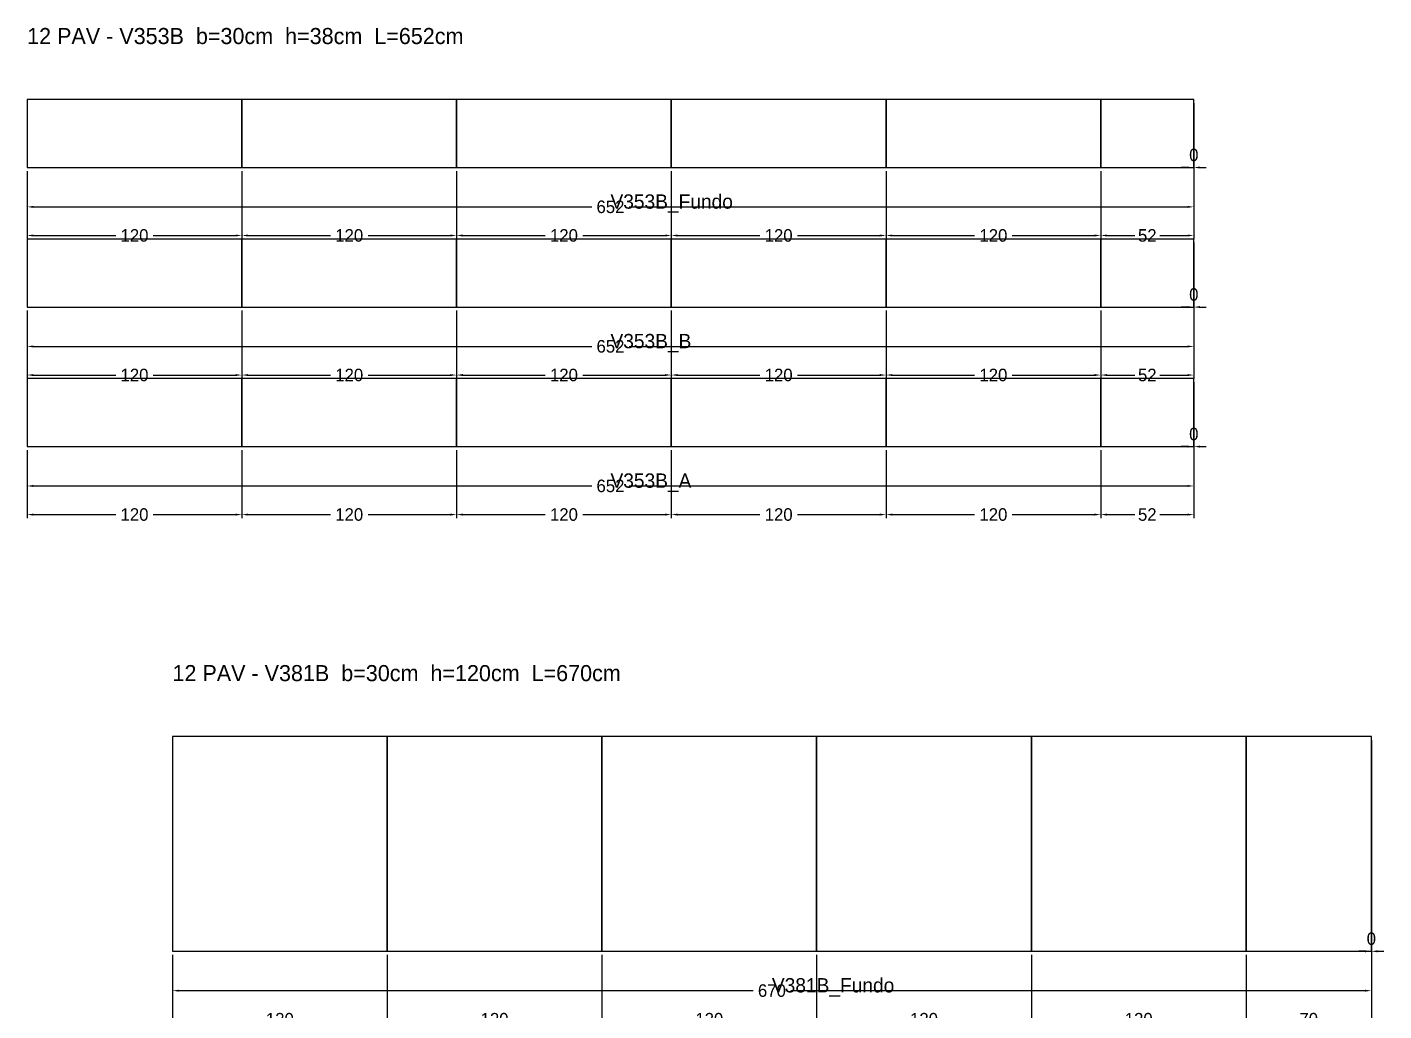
# Model space of a CAD drawing. Header units: metres. Extents: x 180 to 6304, y -11808 to -336.
# Drawn here: x 3149 to 3908, y -4364 to -3814 of the extents above; entities that cross this region are included whole.
import ezdxf

# ---------------------------------------------------------------- set-up
doc = ezdxf.new("R2010")
doc.units = ezdxf.units.M
doc.layers.add('COTA', color=3, linetype='Continuous')
doc.dimstyles.new('COTA_VIG', dxfattribs={"dimtxt": 7, "dimasz": 3.5, "dimexe": 2, "dimexo": 2, "dimgap": 1.5, "dimtad": 1, "dimdec": 1, "dimcen": 2.5, "dimclrd": 3, "dimclre": 3, "dimclrt": 3, "dimazin": 3, "dimtfac": 1, "dimtmove": 0, "dimatfit": 3})

# ---------------------------------------------------------------- blocks, each defined once
blk = doc.blocks.new('_CLOSEDFILLED')
at = {"color": 0, "linetype": 'BYBLOCK'}
blk.add_solid([(-1, 0.16), (0, 0), (-1, -0.16)], dxfattribs=at)
blk = doc.blocks.new('*D1051')
at = {"color": 3}
for p, q in [((3149.3, -4050.5), (3149.3, -4072.5)), ((3801.3, -4050.5), (3801.3, -4072.5)), ((3152.8, -4070.5), (3464.8, -4070.5)), ((3485.8, -4070.5), (3797.8, -4070.5))]:
    blk.add_line(p, q, dxfattribs=at)
at = {"layer": 'Defpoints'}
for p in [(3149.3, -4048.5), (3801.3, -4048.5), (3149.3, -4070.5)]:
    blk.add_point(p, dxfattribs=at)
at = {"layer": 'COTA', "color": 3, "xscale": 3.5, "yscale": 3.5, "rotation": 180}
blk.add_blockref('_CLOSEDFILLED', (3149.3, -4070.5), dxfattribs=at)
at = {"layer": 'COTA', "color": 3, "xscale": 3.5, "yscale": 3.5}
blk.add_blockref('_CLOSEDFILLED', (3801.3, -4070.5), dxfattribs=at)
at = {"layer": 'COTA', "color": 3, "insert": (3475.3, -4070.5), "char_height": 7, "attachment_point": 5}
blk.add_mtext('652', dxfattribs=at)
blk = doc.blocks.new('*D1052')
at = {"color": 3}
for p, q in [((3149.3, -4050.5), (3149.3, -4088.5)), ((3269.3, -4050.5), (3269.3, -4088.5)), ((3152.8, -4086.5), (3198.8, -4086.5)), ((3219.8, -4086.5), (3265.8, -4086.5))]:
    blk.add_line(p, q, dxfattribs=at)
at = {"layer": 'Defpoints'}
for p in [(3149.3, -4048.5), (3269.3, -4048.5), (3149.3, -4086.5)]:
    blk.add_point(p, dxfattribs=at)
at = {"layer": 'COTA', "color": 3, "xscale": 3.5, "yscale": 3.5, "rotation": 180}
blk.add_blockref('_CLOSEDFILLED', (3149.3, -4086.5), dxfattribs=at)
at = {"layer": 'COTA', "color": 3, "xscale": 3.5, "yscale": 3.5}
blk.add_blockref('_CLOSEDFILLED', (3269.3, -4086.5), dxfattribs=at)
at = {"layer": 'COTA', "color": 3, "insert": (3209.3, -4086.5), "char_height": 7, "attachment_point": 5}
blk.add_mtext('120', dxfattribs=at)
blk = doc.blocks.new('*D1053')
at = {"color": 3}
for p, q in [((3269.3, -4050.5), (3269.3, -4088.5)), ((3389.3, -4050.5), (3389.3, -4088.5)), ((3272.8, -4086.5), (3318.8, -4086.5)), ((3339.8, -4086.5), (3385.8, -4086.5))]:
    blk.add_line(p, q, dxfattribs=at)
at = {"layer": 'Defpoints'}
for p in [(3269.3, -4048.5), (3389.3, -4048.5), (3269.3, -4086.5)]:
    blk.add_point(p, dxfattribs=at)
at = {"layer": 'COTA', "color": 3, "xscale": 3.5, "yscale": 3.5, "rotation": 180}
blk.add_blockref('_CLOSEDFILLED', (3269.3, -4086.5), dxfattribs=at)
at = {"layer": 'COTA', "color": 3, "xscale": 3.5, "yscale": 3.5}
blk.add_blockref('_CLOSEDFILLED', (3389.3, -4086.5), dxfattribs=at)
at = {"layer": 'COTA', "color": 3, "insert": (3329.3, -4086.5), "char_height": 7, "attachment_point": 5}
blk.add_mtext('120', dxfattribs=at)
blk = doc.blocks.new('*D1054')
at = {"color": 3}
for p, q in [((3389.3, -4050.5), (3389.3, -4088.5)), ((3509.3, -4050.5), (3509.3, -4088.5)), ((3392.8, -4086.5), (3438.8, -4086.5)), ((3459.8, -4086.5), (3505.8, -4086.5))]:
    blk.add_line(p, q, dxfattribs=at)
at = {"layer": 'Defpoints'}
for p in [(3389.3, -4048.5), (3509.3, -4048.5), (3389.3, -4086.5)]:
    blk.add_point(p, dxfattribs=at)
at = {"layer": 'COTA', "color": 3, "xscale": 3.5, "yscale": 3.5, "rotation": 180}
blk.add_blockref('_CLOSEDFILLED', (3389.3, -4086.5), dxfattribs=at)
at = {"layer": 'COTA', "color": 3, "xscale": 3.5, "yscale": 3.5}
blk.add_blockref('_CLOSEDFILLED', (3509.3, -4086.5), dxfattribs=at)
at = {"layer": 'COTA', "color": 3, "insert": (3449.3, -4086.5), "char_height": 7, "attachment_point": 5}
blk.add_mtext('120', dxfattribs=at)
blk = doc.blocks.new('*D1055')
at = {"color": 3}
for p, q in [((3509.3, -4050.5), (3509.3, -4088.5)), ((3629.3, -4050.5), (3629.3, -4088.5)), ((3512.8, -4086.5), (3558.8, -4086.5)), ((3579.8, -4086.5), (3625.8, -4086.5))]:
    blk.add_line(p, q, dxfattribs=at)
at = {"layer": 'Defpoints'}
for p in [(3509.3, -4048.5), (3629.3, -4048.5), (3509.3, -4086.5)]:
    blk.add_point(p, dxfattribs=at)
at = {"layer": 'COTA', "color": 3, "xscale": 3.5, "yscale": 3.5, "rotation": 180}
blk.add_blockref('_CLOSEDFILLED', (3509.3, -4086.5), dxfattribs=at)
at = {"layer": 'COTA', "color": 3, "xscale": 3.5, "yscale": 3.5}
blk.add_blockref('_CLOSEDFILLED', (3629.3, -4086.5), dxfattribs=at)
at = {"layer": 'COTA', "color": 3, "insert": (3569.3, -4086.5), "char_height": 7, "attachment_point": 5}
blk.add_mtext('120', dxfattribs=at)
blk = doc.blocks.new('*D1056')
at = {"color": 3}
for p, q in [((3629.3, -4050.5), (3629.3, -4088.5)), ((3749.3, -4050.5), (3749.3, -4088.5)), ((3632.8, -4086.5), (3678.8, -4086.5)), ((3699.8, -4086.5), (3745.8, -4086.5))]:
    blk.add_line(p, q, dxfattribs=at)
at = {"layer": 'Defpoints'}
for p in [(3629.3, -4048.5), (3749.3, -4048.5), (3629.3, -4086.5)]:
    blk.add_point(p, dxfattribs=at)
at = {"layer": 'COTA', "color": 3, "xscale": 3.5, "yscale": 3.5, "rotation": 180}
blk.add_blockref('_CLOSEDFILLED', (3629.3, -4086.5), dxfattribs=at)
at = {"layer": 'COTA', "color": 3, "xscale": 3.5, "yscale": 3.5}
blk.add_blockref('_CLOSEDFILLED', (3749.3, -4086.5), dxfattribs=at)
at = {"layer": 'COTA', "color": 3, "insert": (3689.3, -4086.5), "char_height": 7, "attachment_point": 5}
blk.add_mtext('120', dxfattribs=at)
blk = doc.blocks.new('*D1057')
at = {"color": 3}
for p, q in [((3749.3, -4050.5), (3749.3, -4088.5)), ((3801.3, -4050.5), (3801.3, -4088.5)), ((3752.8, -4086.5), (3768.3, -4086.5)), ((3782.3, -4086.5), (3797.8, -4086.5))]:
    blk.add_line(p, q, dxfattribs=at)
at = {"layer": 'Defpoints'}
for p in [(3749.3, -4048.5), (3801.3, -4048.5), (3749.3, -4086.5)]:
    blk.add_point(p, dxfattribs=at)
at = {"layer": 'COTA', "color": 3, "xscale": 3.5, "yscale": 3.5, "rotation": 180}
blk.add_blockref('_CLOSEDFILLED', (3749.3, -4086.5), dxfattribs=at)
at = {"layer": 'COTA', "color": 3, "xscale": 3.5, "yscale": 3.5}
blk.add_blockref('_CLOSEDFILLED', (3801.3, -4086.5), dxfattribs=at)
at = {"layer": 'COTA', "color": 3, "insert": (3775.3, -4086.5), "char_height": 7, "attachment_point": 5}
blk.add_mtext('52', dxfattribs=at)
blk = doc.blocks.new('*D1059')
at = {"color": 3}
for p, q in [((3149.3, -3972.5), (3149.3, -3994.5)), ((3801.3, -3972.5), (3801.3, -3994.5)), ((3152.8, -3992.5), (3464.8, -3992.5)), ((3485.8, -3992.5), (3797.8, -3992.5))]:
    blk.add_line(p, q, dxfattribs=at)
at = {"layer": 'Defpoints'}
for p in [(3149.3, -3970.5), (3801.3, -3970.5), (3149.3, -3992.5)]:
    blk.add_point(p, dxfattribs=at)
at = {"layer": 'COTA', "color": 3, "xscale": 3.5, "yscale": 3.5, "rotation": 180}
blk.add_blockref('_CLOSEDFILLED', (3149.3, -3992.5), dxfattribs=at)
at = {"layer": 'COTA', "color": 3, "xscale": 3.5, "yscale": 3.5}
blk.add_blockref('_CLOSEDFILLED', (3801.3, -3992.5), dxfattribs=at)
at = {"layer": 'COTA', "color": 3, "insert": (3475.3, -3992.5), "char_height": 7, "attachment_point": 5}
blk.add_mtext('652', dxfattribs=at)
blk = doc.blocks.new('*D1060')
at = {"color": 3}
for p, q in [((3149.3, -3972.5), (3149.3, -4010.5)), ((3269.3, -3972.5), (3269.3, -4010.5)), ((3152.8, -4008.5), (3198.8, -4008.5)), ((3219.8, -4008.5), (3265.8, -4008.5))]:
    blk.add_line(p, q, dxfattribs=at)
at = {"layer": 'Defpoints'}
for p in [(3149.3, -3970.5), (3269.3, -3970.5), (3149.3, -4008.5)]:
    blk.add_point(p, dxfattribs=at)
at = {"layer": 'COTA', "color": 3, "xscale": 3.5, "yscale": 3.5, "rotation": 180}
blk.add_blockref('_CLOSEDFILLED', (3149.3, -4008.5), dxfattribs=at)
at = {"layer": 'COTA', "color": 3, "xscale": 3.5, "yscale": 3.5}
blk.add_blockref('_CLOSEDFILLED', (3269.3, -4008.5), dxfattribs=at)
at = {"layer": 'COTA', "color": 3, "insert": (3209.3, -4008.5), "char_height": 7, "attachment_point": 5}
blk.add_mtext('120', dxfattribs=at)
blk = doc.blocks.new('*D1061')
at = {"color": 3}
for p, q in [((3269.3, -3972.5), (3269.3, -4010.5)), ((3389.3, -3972.5), (3389.3, -4010.5)), ((3272.8, -4008.5), (3318.8, -4008.5)), ((3339.8, -4008.5), (3385.8, -4008.5))]:
    blk.add_line(p, q, dxfattribs=at)
at = {"layer": 'Defpoints'}
for p in [(3269.3, -3970.5), (3389.3, -3970.5), (3269.3, -4008.5)]:
    blk.add_point(p, dxfattribs=at)
at = {"layer": 'COTA', "color": 3, "xscale": 3.5, "yscale": 3.5, "rotation": 180}
blk.add_blockref('_CLOSEDFILLED', (3269.3, -4008.5), dxfattribs=at)
at = {"layer": 'COTA', "color": 3, "xscale": 3.5, "yscale": 3.5}
blk.add_blockref('_CLOSEDFILLED', (3389.3, -4008.5), dxfattribs=at)
at = {"layer": 'COTA', "color": 3, "insert": (3329.3, -4008.5), "char_height": 7, "attachment_point": 5}
blk.add_mtext('120', dxfattribs=at)
blk = doc.blocks.new('*D1062')
at = {"color": 3}
for p, q in [((3389.3, -3972.5), (3389.3, -4010.5)), ((3509.3, -3972.5), (3509.3, -4010.5)), ((3392.8, -4008.5), (3438.8, -4008.5)), ((3459.8, -4008.5), (3505.8, -4008.5))]:
    blk.add_line(p, q, dxfattribs=at)
at = {"layer": 'Defpoints'}
for p in [(3389.3, -3970.5), (3509.3, -3970.5), (3389.3, -4008.5)]:
    blk.add_point(p, dxfattribs=at)
at = {"layer": 'COTA', "color": 3, "xscale": 3.5, "yscale": 3.5, "rotation": 180}
blk.add_blockref('_CLOSEDFILLED', (3389.3, -4008.5), dxfattribs=at)
at = {"layer": 'COTA', "color": 3, "xscale": 3.5, "yscale": 3.5}
blk.add_blockref('_CLOSEDFILLED', (3509.3, -4008.5), dxfattribs=at)
at = {"layer": 'COTA', "color": 3, "insert": (3449.3, -4008.5), "char_height": 7, "attachment_point": 5}
blk.add_mtext('120', dxfattribs=at)
blk = doc.blocks.new('*D1063')
at = {"color": 3}
for p, q in [((3509.3, -3972.5), (3509.3, -4010.5)), ((3629.3, -3972.5), (3629.3, -4010.5)), ((3512.8, -4008.5), (3558.8, -4008.5)), ((3579.8, -4008.5), (3625.8, -4008.5))]:
    blk.add_line(p, q, dxfattribs=at)
at = {"layer": 'Defpoints'}
for p in [(3509.3, -3970.5), (3629.3, -3970.5), (3509.3, -4008.5)]:
    blk.add_point(p, dxfattribs=at)
at = {"layer": 'COTA', "color": 3, "xscale": 3.5, "yscale": 3.5, "rotation": 180}
blk.add_blockref('_CLOSEDFILLED', (3509.3, -4008.5), dxfattribs=at)
at = {"layer": 'COTA', "color": 3, "xscale": 3.5, "yscale": 3.5}
blk.add_blockref('_CLOSEDFILLED', (3629.3, -4008.5), dxfattribs=at)
at = {"layer": 'COTA', "color": 3, "insert": (3569.3, -4008.5), "char_height": 7, "attachment_point": 5}
blk.add_mtext('120', dxfattribs=at)
blk = doc.blocks.new('*D1064')
at = {"color": 3}
for p, q in [((3629.3, -3972.5), (3629.3, -4010.5)), ((3749.3, -3972.5), (3749.3, -4010.5)), ((3632.8, -4008.5), (3678.8, -4008.5)), ((3699.8, -4008.5), (3745.8, -4008.5))]:
    blk.add_line(p, q, dxfattribs=at)
at = {"layer": 'Defpoints'}
for p in [(3629.3, -3970.5), (3749.3, -3970.5), (3629.3, -4008.5)]:
    blk.add_point(p, dxfattribs=at)
at = {"layer": 'COTA', "color": 3, "xscale": 3.5, "yscale": 3.5, "rotation": 180}
blk.add_blockref('_CLOSEDFILLED', (3629.3, -4008.5), dxfattribs=at)
at = {"layer": 'COTA', "color": 3, "xscale": 3.5, "yscale": 3.5}
blk.add_blockref('_CLOSEDFILLED', (3749.3, -4008.5), dxfattribs=at)
at = {"layer": 'COTA', "color": 3, "insert": (3689.3, -4008.5), "char_height": 7, "attachment_point": 5}
blk.add_mtext('120', dxfattribs=at)
blk = doc.blocks.new('*D1065')
at = {"color": 3}
for p, q in [((3749.3, -3972.5), (3749.3, -4010.5)), ((3801.3, -3972.5), (3801.3, -4010.5)), ((3752.8, -4008.5), (3768.3, -4008.5)), ((3782.3, -4008.5), (3797.8, -4008.5))]:
    blk.add_line(p, q, dxfattribs=at)
at = {"layer": 'Defpoints'}
for p in [(3749.3, -3970.5), (3801.3, -3970.5), (3749.3, -4008.5)]:
    blk.add_point(p, dxfattribs=at)
at = {"layer": 'COTA', "color": 3, "xscale": 3.5, "yscale": 3.5, "rotation": 180}
blk.add_blockref('_CLOSEDFILLED', (3749.3, -4008.5), dxfattribs=at)
at = {"layer": 'COTA', "color": 3, "xscale": 3.5, "yscale": 3.5}
blk.add_blockref('_CLOSEDFILLED', (3801.3, -4008.5), dxfattribs=at)
at = {"layer": 'COTA', "color": 3, "insert": (3775.3, -4008.5), "char_height": 7, "attachment_point": 5}
blk.add_mtext('52', dxfattribs=at)
blk = doc.blocks.new('*D1067')
at = {"color": 3}
for p, q in [((3149.3, -3894.5), (3149.3, -3916.5)), ((3801.3, -3894.5), (3801.3, -3916.5)), ((3152.8, -3914.5), (3464.8, -3914.5)), ((3485.8, -3914.5), (3797.8, -3914.5))]:
    blk.add_line(p, q, dxfattribs=at)
at = {"layer": 'Defpoints'}
for p in [(3149.3, -3892.5), (3801.3, -3892.5), (3149.3, -3914.5)]:
    blk.add_point(p, dxfattribs=at)
at = {"layer": 'COTA', "color": 3, "xscale": 3.5, "yscale": 3.5, "rotation": 180}
blk.add_blockref('_CLOSEDFILLED', (3149.3, -3914.5), dxfattribs=at)
at = {"layer": 'COTA', "color": 3, "xscale": 3.5, "yscale": 3.5}
blk.add_blockref('_CLOSEDFILLED', (3801.3, -3914.5), dxfattribs=at)
at = {"layer": 'COTA', "color": 3, "insert": (3475.3, -3914.5), "char_height": 7, "attachment_point": 5}
blk.add_mtext('652', dxfattribs=at)
blk = doc.blocks.new('*D1068')
at = {"color": 3}
for p, q in [((3149.3, -3894.5), (3149.3, -3932.5)), ((3269.3, -3894.5), (3269.3, -3932.5)), ((3152.8, -3930.5), (3198.8, -3930.5)), ((3219.8, -3930.5), (3265.8, -3930.5))]:
    blk.add_line(p, q, dxfattribs=at)
at = {"layer": 'Defpoints'}
for p in [(3149.3, -3892.5), (3269.3, -3892.5), (3149.3, -3930.5)]:
    blk.add_point(p, dxfattribs=at)
at = {"layer": 'COTA', "color": 3, "xscale": 3.5, "yscale": 3.5, "rotation": 180}
blk.add_blockref('_CLOSEDFILLED', (3149.3, -3930.5), dxfattribs=at)
at = {"layer": 'COTA', "color": 3, "xscale": 3.5, "yscale": 3.5}
blk.add_blockref('_CLOSEDFILLED', (3269.3, -3930.5), dxfattribs=at)
at = {"layer": 'COTA', "color": 3, "insert": (3209.3, -3930.5), "char_height": 7, "attachment_point": 5}
blk.add_mtext('120', dxfattribs=at)
blk = doc.blocks.new('*D1069')
at = {"color": 3}
for p, q in [((3269.3, -3894.5), (3269.3, -3932.5)), ((3389.3, -3894.5), (3389.3, -3932.5)), ((3272.8, -3930.5), (3318.8, -3930.5)), ((3339.8, -3930.5), (3385.8, -3930.5))]:
    blk.add_line(p, q, dxfattribs=at)
at = {"layer": 'Defpoints'}
for p in [(3269.3, -3892.5), (3389.3, -3892.5), (3269.3, -3930.5)]:
    blk.add_point(p, dxfattribs=at)
at = {"layer": 'COTA', "color": 3, "xscale": 3.5, "yscale": 3.5, "rotation": 180}
blk.add_blockref('_CLOSEDFILLED', (3269.3, -3930.5), dxfattribs=at)
at = {"layer": 'COTA', "color": 3, "xscale": 3.5, "yscale": 3.5}
blk.add_blockref('_CLOSEDFILLED', (3389.3, -3930.5), dxfattribs=at)
at = {"layer": 'COTA', "color": 3, "insert": (3329.3, -3930.5), "char_height": 7, "attachment_point": 5}
blk.add_mtext('120', dxfattribs=at)
blk = doc.blocks.new('*D1070')
at = {"color": 3}
for p, q in [((3389.3, -3894.5), (3389.3, -3932.5)), ((3509.3, -3894.5), (3509.3, -3932.5)), ((3392.8, -3930.5), (3438.8, -3930.5)), ((3459.8, -3930.5), (3505.8, -3930.5))]:
    blk.add_line(p, q, dxfattribs=at)
at = {"layer": 'Defpoints'}
for p in [(3389.3, -3892.5), (3509.3, -3892.5), (3389.3, -3930.5)]:
    blk.add_point(p, dxfattribs=at)
at = {"layer": 'COTA', "color": 3, "xscale": 3.5, "yscale": 3.5, "rotation": 180}
blk.add_blockref('_CLOSEDFILLED', (3389.3, -3930.5), dxfattribs=at)
at = {"layer": 'COTA', "color": 3, "xscale": 3.5, "yscale": 3.5}
blk.add_blockref('_CLOSEDFILLED', (3509.3, -3930.5), dxfattribs=at)
at = {"layer": 'COTA', "color": 3, "insert": (3449.3, -3930.5), "char_height": 7, "attachment_point": 5}
blk.add_mtext('120', dxfattribs=at)
blk = doc.blocks.new('*D1071')
at = {"color": 3}
for p, q in [((3509.3, -3894.5), (3509.3, -3932.5)), ((3629.3, -3894.5), (3629.3, -3932.5)), ((3512.8, -3930.5), (3558.8, -3930.5)), ((3579.8, -3930.5), (3625.8, -3930.5))]:
    blk.add_line(p, q, dxfattribs=at)
at = {"layer": 'Defpoints'}
for p in [(3509.3, -3892.5), (3629.3, -3892.5), (3509.3, -3930.5)]:
    blk.add_point(p, dxfattribs=at)
at = {"layer": 'COTA', "color": 3, "xscale": 3.5, "yscale": 3.5, "rotation": 180}
blk.add_blockref('_CLOSEDFILLED', (3509.3, -3930.5), dxfattribs=at)
at = {"layer": 'COTA', "color": 3, "xscale": 3.5, "yscale": 3.5}
blk.add_blockref('_CLOSEDFILLED', (3629.3, -3930.5), dxfattribs=at)
at = {"layer": 'COTA', "color": 3, "insert": (3569.3, -3930.5), "char_height": 7, "attachment_point": 5}
blk.add_mtext('120', dxfattribs=at)
blk = doc.blocks.new('*D1072')
at = {"color": 3}
for p, q in [((3629.3, -3894.5), (3629.3, -3932.5)), ((3749.3, -3894.5), (3749.3, -3932.5)), ((3632.8, -3930.5), (3678.8, -3930.5)), ((3699.8, -3930.5), (3745.8, -3930.5))]:
    blk.add_line(p, q, dxfattribs=at)
at = {"layer": 'Defpoints'}
for p in [(3629.3, -3892.5), (3749.3, -3892.5), (3629.3, -3930.5)]:
    blk.add_point(p, dxfattribs=at)
at = {"layer": 'COTA', "color": 3, "xscale": 3.5, "yscale": 3.5, "rotation": 180}
blk.add_blockref('_CLOSEDFILLED', (3629.3, -3930.5), dxfattribs=at)
at = {"layer": 'COTA', "color": 3, "xscale": 3.5, "yscale": 3.5}
blk.add_blockref('_CLOSEDFILLED', (3749.3, -3930.5), dxfattribs=at)
at = {"layer": 'COTA', "color": 3, "insert": (3689.3, -3930.5), "char_height": 7, "attachment_point": 5}
blk.add_mtext('120', dxfattribs=at)
blk = doc.blocks.new('*D1073')
at = {"color": 3}
for p, q in [((3749.3, -3894.5), (3749.3, -3932.5)), ((3801.3, -3894.5), (3801.3, -3932.5)), ((3752.8, -3930.5), (3768.3, -3930.5)), ((3782.3, -3930.5), (3797.8, -3930.5))]:
    blk.add_line(p, q, dxfattribs=at)
at = {"layer": 'Defpoints'}
for p in [(3749.3, -3892.5), (3801.3, -3892.5), (3749.3, -3930.5)]:
    blk.add_point(p, dxfattribs=at)
at = {"layer": 'COTA', "color": 3, "xscale": 3.5, "yscale": 3.5, "rotation": 180}
blk.add_blockref('_CLOSEDFILLED', (3749.3, -3930.5), dxfattribs=at)
at = {"layer": 'COTA', "color": 3, "xscale": 3.5, "yscale": 3.5}
blk.add_blockref('_CLOSEDFILLED', (3801.3, -3930.5), dxfattribs=at)
at = {"layer": 'COTA', "color": 3, "insert": (3775.3, -3930.5), "char_height": 7, "attachment_point": 5}
blk.add_mtext('52', dxfattribs=at)
blk = doc.blocks.new('*D1304')
at = {"color": 3}
for p, q in [((3230.52, -4332.61), (3230.52, -4354.61)), ((3900.52, -4332.61), (3900.52, -4354.61)), ((3234.02, -4352.61), (3555.02, -4352.61)), ((3576.02, -4352.61), (3897.02, -4352.61))]:
    blk.add_line(p, q, dxfattribs=at)
at = {"layer": 'Defpoints'}
for p in [(3230.52, -4330.61), (3900.52, -4330.61), (3230.52, -4352.61)]:
    blk.add_point(p, dxfattribs=at)
at = {"layer": 'COTA', "color": 3, "xscale": 3.5, "yscale": 3.5, "rotation": 180}
blk.add_blockref('_CLOSEDFILLED', (3230.52, -4352.61), dxfattribs=at)
at = {"layer": 'COTA', "color": 3, "xscale": 3.5, "yscale": 3.5}
blk.add_blockref('_CLOSEDFILLED', (3900.52, -4352.61), dxfattribs=at)
at = {"layer": 'COTA', "color": 3, "insert": (3565.52, -4352.61), "char_height": 7, "attachment_point": 5}
blk.add_mtext('670', dxfattribs=at)
blk = doc.blocks.new('*D1305')
at = {"color": 3}
for p, q in [((3230.52, -4332.61), (3230.52, -4370.61)), ((3350.52, -4332.61), (3350.52, -4370.61)), ((3234.02, -4368.61), (3280.02, -4368.61)), ((3301.02, -4368.61), (3347.02, -4368.61))]:
    blk.add_line(p, q, dxfattribs=at)
at = {"layer": 'Defpoints'}
for p in [(3230.52, -4330.61), (3350.52, -4330.61), (3230.52, -4368.61)]:
    blk.add_point(p, dxfattribs=at)
at = {"layer": 'COTA', "color": 3, "xscale": 3.5, "yscale": 3.5, "rotation": 180}
blk.add_blockref('_CLOSEDFILLED', (3230.52, -4368.61), dxfattribs=at)
at = {"layer": 'COTA', "color": 3, "xscale": 3.5, "yscale": 3.5}
blk.add_blockref('_CLOSEDFILLED', (3350.52, -4368.61), dxfattribs=at)
at = {"layer": 'COTA', "color": 3, "insert": (3290.52, -4368.61), "char_height": 7, "attachment_point": 5}
blk.add_mtext('120', dxfattribs=at)
blk = doc.blocks.new('*D1306')
at = {"color": 3}
for p, q in [((3350.52, -4332.61), (3350.52, -4370.61)), ((3470.52, -4332.61), (3470.52, -4370.61)), ((3354.02, -4368.61), (3400.02, -4368.61)), ((3421.02, -4368.61), (3467.02, -4368.61))]:
    blk.add_line(p, q, dxfattribs=at)
at = {"layer": 'Defpoints'}
for p in [(3350.52, -4330.61), (3470.52, -4330.61), (3350.52, -4368.61)]:
    blk.add_point(p, dxfattribs=at)
at = {"layer": 'COTA', "color": 3, "xscale": 3.5, "yscale": 3.5, "rotation": 180}
blk.add_blockref('_CLOSEDFILLED', (3350.52, -4368.61), dxfattribs=at)
at = {"layer": 'COTA', "color": 3, "xscale": 3.5, "yscale": 3.5}
blk.add_blockref('_CLOSEDFILLED', (3470.52, -4368.61), dxfattribs=at)
at = {"layer": 'COTA', "color": 3, "insert": (3410.52, -4368.61), "char_height": 7, "attachment_point": 5}
blk.add_mtext('120', dxfattribs=at)
blk = doc.blocks.new('*D1307')
at = {"color": 3}
for p, q in [((3470.52, -4332.61), (3470.52, -4370.61)), ((3590.52, -4332.61), (3590.52, -4370.61)), ((3474.02, -4368.61), (3520.02, -4368.61)), ((3541.02, -4368.61), (3587.02, -4368.61))]:
    blk.add_line(p, q, dxfattribs=at)
at = {"layer": 'Defpoints'}
for p in [(3470.52, -4330.61), (3590.52, -4330.61), (3470.52, -4368.61)]:
    blk.add_point(p, dxfattribs=at)
at = {"layer": 'COTA', "color": 3, "xscale": 3.5, "yscale": 3.5, "rotation": 180}
blk.add_blockref('_CLOSEDFILLED', (3470.52, -4368.61), dxfattribs=at)
at = {"layer": 'COTA', "color": 3, "xscale": 3.5, "yscale": 3.5}
blk.add_blockref('_CLOSEDFILLED', (3590.52, -4368.61), dxfattribs=at)
at = {"layer": 'COTA', "color": 3, "insert": (3530.52, -4368.61), "char_height": 7, "attachment_point": 5}
blk.add_mtext('120', dxfattribs=at)
blk = doc.blocks.new('*D1308')
at = {"color": 3}
for p, q in [((3590.52, -4332.61), (3590.52, -4370.61)), ((3710.52, -4332.61), (3710.52, -4370.61)), ((3594.02, -4368.61), (3640.02, -4368.61)), ((3661.02, -4368.61), (3707.02, -4368.61))]:
    blk.add_line(p, q, dxfattribs=at)
at = {"layer": 'Defpoints'}
for p in [(3590.52, -4330.61), (3710.52, -4330.61), (3590.52, -4368.61)]:
    blk.add_point(p, dxfattribs=at)
at = {"layer": 'COTA', "color": 3, "xscale": 3.5, "yscale": 3.5, "rotation": 180}
blk.add_blockref('_CLOSEDFILLED', (3590.52, -4368.61), dxfattribs=at)
at = {"layer": 'COTA', "color": 3, "xscale": 3.5, "yscale": 3.5}
blk.add_blockref('_CLOSEDFILLED', (3710.52, -4368.61), dxfattribs=at)
at = {"layer": 'COTA', "color": 3, "insert": (3650.52, -4368.61), "char_height": 7, "attachment_point": 5}
blk.add_mtext('120', dxfattribs=at)
blk = doc.blocks.new('*D1309')
at = {"color": 3}
for p, q in [((3710.52, -4332.61), (3710.52, -4370.61)), ((3830.52, -4332.61), (3830.52, -4370.61)), ((3714.02, -4368.61), (3760.02, -4368.61)), ((3781.02, -4368.61), (3827.02, -4368.61))]:
    blk.add_line(p, q, dxfattribs=at)
at = {"layer": 'Defpoints'}
for p in [(3710.52, -4330.61), (3830.52, -4330.61), (3710.52, -4368.61)]:
    blk.add_point(p, dxfattribs=at)
at = {"layer": 'COTA', "color": 3, "xscale": 3.5, "yscale": 3.5, "rotation": 180}
blk.add_blockref('_CLOSEDFILLED', (3710.52, -4368.61), dxfattribs=at)
at = {"layer": 'COTA', "color": 3, "xscale": 3.5, "yscale": 3.5}
blk.add_blockref('_CLOSEDFILLED', (3830.52, -4368.61), dxfattribs=at)
at = {"layer": 'COTA', "color": 3, "insert": (3770.52, -4368.61), "char_height": 7, "attachment_point": 5}
blk.add_mtext('120', dxfattribs=at)
blk = doc.blocks.new('*D1310')
at = {"color": 3}
for p, q in [((3830.52, -4332.61), (3830.52, -4370.61)), ((3900.52, -4332.61), (3900.52, -4370.61)), ((3834.02, -4368.61), (3858.52, -4368.61)), ((3872.52, -4368.61), (3897.02, -4368.61))]:
    blk.add_line(p, q, dxfattribs=at)
at = {"layer": 'Defpoints'}
for p in [(3830.52, -4330.61), (3900.52, -4330.61), (3830.52, -4368.61)]:
    blk.add_point(p, dxfattribs=at)
at = {"layer": 'COTA', "color": 3, "xscale": 3.5, "yscale": 3.5, "rotation": 180}
blk.add_blockref('_CLOSEDFILLED', (3830.52, -4368.61), dxfattribs=at)
at = {"layer": 'COTA', "color": 3, "xscale": 3.5, "yscale": 3.5}
blk.add_blockref('_CLOSEDFILLED', (3900.52, -4368.61), dxfattribs=at)
at = {"layer": 'COTA', "color": 3, "insert": (3865.52, -4368.61), "char_height": 7, "attachment_point": 5}
blk.add_mtext('70', dxfattribs=at)

msp = doc.modelspace()

# ---------------------------------------------------------------- linework, layer by layer
at = {"layer": 'Paineis'}
for points in [[(3149.3, -3892.5), (3269.3, -3892.5), (3269.3, -3854.5), (3149.3, -3854.5)], [(3269.3, -3892.5), (3389.3, -3892.5), (3389.3, -3854.5), (3269.3, -3854.5)], [(3389.3, -3892.5), (3509.3, -3892.5), (3509.3, -3854.5), (3389.3, -3854.5)], [(3509.3, -3892.5), (3629.3, -3892.5), (3629.3, -3854.5), (3509.3, -3854.5)], [(3629.3, -3892.5), (3749.3, -3892.5), (3749.3, -3854.5), (3629.3, -3854.5)], [(3749.3, -3892.5), (3801.3, -3892.5), (3801.3, -3854.5), (3749.3, -3854.5)], [(3149.3, -3970.5), (3269.3, -3970.5), (3269.3, -3932.5), (3149.3, -3932.5)], [(3269.3, -3970.5), (3389.3, -3970.5), (3389.3, -3932.5), (3269.3, -3932.5)], [(3389.3, -3970.5), (3509.3, -3970.5), (3509.3, -3932.5), (3389.3, -3932.5)], [(3509.3, -3970.5), (3629.3, -3970.5), (3629.3, -3932.5), (3509.3, -3932.5)], [(3629.3, -3970.5), (3749.3, -3970.5), (3749.3, -3932.5), (3629.3, -3932.5)], [(3749.3, -3970.5), (3801.3, -3970.5), (3801.3, -3932.5), (3749.3, -3932.5)], [(3149.3, -4048.5), (3269.3, -4048.5), (3269.3, -4010.5), (3149.3, -4010.5)], [(3269.3, -4048.5), (3389.3, -4048.5), (3389.3, -4010.5), (3269.3, -4010.5)], [(3389.3, -4048.5), (3509.3, -4048.5), (3509.3, -4010.5), (3389.3, -4010.5)], [(3509.3, -4048.5), (3629.3, -4048.5), (3629.3, -4010.5), (3509.3, -4010.5)], [(3629.3, -4048.5), (3749.3, -4048.5), (3749.3, -4010.5), (3629.3, -4010.5)], [(3749.3, -4048.5), (3801.3, -4048.5), (3801.3, -4010.5), (3749.3, -4010.5)], [(3230.52, -4330.61), (3350.52, -4330.61), (3350.52, -4210.61), (3230.52, -4210.61)], [(3350.52, -4330.61), (3470.52, -4330.61), (3470.52, -4210.61), (3350.52, -4210.61)], [(3470.52, -4330.61), (3590.52, -4330.61), (3590.52, -4210.61), (3470.52, -4210.61)], [(3590.52, -4330.61), (3710.52, -4330.61), (3710.52, -4210.61), (3590.52, -4210.61)], [(3710.52, -4330.61), (3830.52, -4330.61), (3830.52, -4210.61), (3710.52, -4210.61)], [(3830.52, -4330.61), (3900.52, -4330.61), (3900.52, -4210.61), (3830.52, -4210.61)]]:
    msp.add_lwpolyline(points, close=True, dxfattribs=at)

# ---------------------------------------------------------------- texts
at = {"layer": 'NOMENCLATURA', "char_height": 9, "attachment_point": 1}
for s, insert in [('12 PAV - V353B  b=30cm  h=38cm  L=652cm', (3149.3, -3814.5)), ('12 PAV - V381B  b=30cm  h=120cm  L=670cm', (3230.52, -4170.61))]:
    msp.add_mtext(s, dxfattribs=dict(at, insert=insert))
at = {"layer": 'Texto Secao', "char_height": 8, "attachment_point": 1}
for s, insert in [('V353B_Fundo', (3475.3, -3907.5)), ('V353B_B', (3475.3, -3985.5)), ('V353B_A', (3475.3, -4063.5)), ('V381B_Fundo', (3565.52, -4345.61))]:
    msp.add_mtext(s, dxfattribs=dict(at, insert=insert))

# ---------------------------------------------------------------- dimensions: what is measured, and where the dimension line sits
at = {"layer": 'COTA'}
for base, p1, p2 in [((3801.3, -3892.5), (3801.3, -3892.5), (3801.3, -3854.5)), ((3801.3, -3970.5), (3801.3, -3970.5), (3801.3, -3932.5)), ((3801.3, -4048.5), (3801.3, -4048.5), (3801.3, -4010.5)), ((3900.52, -4330.61), (3900.52, -4330.61), (3900.52, -4210.61))]:
    msp.add_linear_dim(base=base, p1=p1, p2=p2, dimstyle='COTA_VIG', dxfattribs=at).render()
for base, p1, p2, picture, middle in [((3149.3, -3914.5), (3149.3, -3892.5), (3801.3, -3892.5), '*D1067', (3475.3, -3914.5)), ((3149.3, -3930.5), (3149.3, -3892.5), (3269.3, -3892.5), '*D1068', (3209.3, -3930.5)), ((3269.3, -3930.5), (3269.3, -3892.5), (3389.3, -3892.5), '*D1069', (3329.3, -3930.5)), ((3389.3, -3930.5), (3389.3, -3892.5), (3509.3, -3892.5), '*D1070', (3449.3, -3930.5)), ((3509.3, -3930.5), (3509.3, -3892.5), (3629.3, -3892.5), '*D1071', (3569.3, -3930.5)), ((3629.3, -3930.5), (3629.3, -3892.5), (3749.3, -3892.5), '*D1072', (3689.3, -3930.5)), ((3749.3, -3930.5), (3749.3, -3892.5), (3801.3, -3892.5), '*D1073', (3775.3, -3930.5)), ((3149.3, -3992.5), (3149.3, -3970.5), (3801.3, -3970.5), '*D1059', (3475.3, -3992.5)), ((3149.3, -4008.5), (3149.3, -3970.5), (3269.3, -3970.5), '*D1060', (3209.3, -4008.5)), ((3269.3, -4008.5), (3269.3, -3970.5), (3389.3, -3970.5), '*D1061', (3329.3, -4008.5)), ((3389.3, -4008.5), (3389.3, -3970.5), (3509.3, -3970.5), '*D1062', (3449.3, -4008.5)), ((3509.3, -4008.5), (3509.3, -3970.5), (3629.3, -3970.5), '*D1063', (3569.3, -4008.5)), ((3629.3, -4008.5), (3629.3, -3970.5), (3749.3, -3970.5), '*D1064', (3689.3, -4008.5)), ((3749.3, -4008.5), (3749.3, -3970.5), (3801.3, -3970.5), '*D1065', (3775.3, -4008.5)), ((3149.3, -4070.5), (3149.3, -4048.5), (3801.3, -4048.5), '*D1051', (3475.3, -4070.5)), ((3149.3, -4086.5), (3149.3, -4048.5), (3269.3, -4048.5), '*D1052', (3209.3, -4086.5)), ((3269.3, -4086.5), (3269.3, -4048.5), (3389.3, -4048.5), '*D1053', (3329.3, -4086.5)), ((3389.3, -4086.5), (3389.3, -4048.5), (3509.3, -4048.5), '*D1054', (3449.3, -4086.5)), ((3509.3, -4086.5), (3509.3, -4048.5), (3629.3, -4048.5), '*D1055', (3569.3, -4086.5)), ((3629.3, -4086.5), (3629.3, -4048.5), (3749.3, -4048.5), '*D1056', (3689.3, -4086.5)), ((3749.3, -4086.5), (3749.3, -4048.5), (3801.3, -4048.5), '*D1057', (3775.3, -4086.5)), ((3230.52, -4352.61), (3230.52, -4330.61), (3900.52, -4330.61), '*D1304', (3565.52, -4352.61)), ((3230.52, -4368.61), (3230.52, -4330.61), (3350.52, -4330.61), '*D1305', (3290.52, -4368.61)), ((3350.52, -4368.61), (3350.52, -4330.61), (3470.52, -4330.61), '*D1306', (3410.52, -4368.61)), ((3470.52, -4368.61), (3470.52, -4330.61), (3590.52, -4330.61), '*D1307', (3530.52, -4368.61)), ((3590.52, -4368.61), (3590.52, -4330.61), (3710.52, -4330.61), '*D1308', (3650.52, -4368.61)), ((3710.52, -4368.61), (3710.52, -4330.61), (3830.52, -4330.61), '*D1309', (3770.52, -4368.61)), ((3830.52, -4368.61), (3830.52, -4330.61), (3900.52, -4330.61), '*D1310', (3865.52, -4368.61))]:
    dim = msp.add_linear_dim(base=base, p1=p1, p2=p2, dimstyle='COTA_VIG', dxfattribs=at)
    dim.commit()
    dim.dimension.update_dxf_attribs({"geometry": picture, "text_midpoint": middle})

doc.saveas('drawing.dxf')
